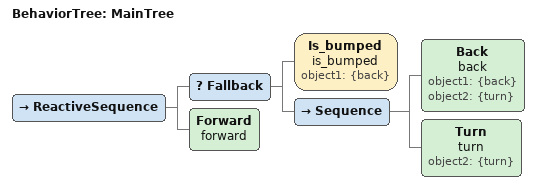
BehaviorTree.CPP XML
<root main_tree_to_execute="MainTree">
    <BehaviorTree ID="MainTree">
        <ReactiveSequence>
            <Fallback>
                 <Is_bumped name="is_bumped" object1="{back}"/>
                <Sequence>
                    <Back name="back" object1="{back}" object2="{turn}"/>
                    <Turn name="turn" object2="{turn}"/>
                </Sequence>
            </Fallback>
            <Forward name="forward"/>
        </ReactiveSequence>
    </BehaviorTree>
</root>
